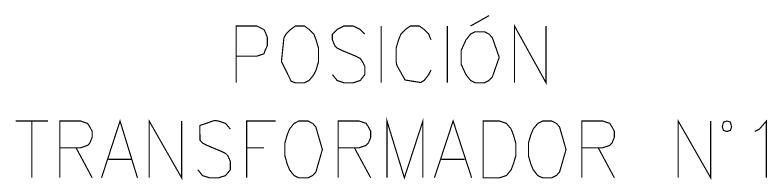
# Model space of a CAD drawing. Header units: millimetres. Extents: x -1355 to 3509, y -1443 to -567.
# Drawn here: x 3005.75 to 3034.94, y -580.55 to -574.14 of the extents above; entities that cross this region are included whole.
import ezdxf

# ---------------------------------------------------------------- set-up
doc = ezdxf.new("R2010")
doc.units = ezdxf.units.MM

msp = doc.modelspace()

# ---------------------------------------------------------------- linework, layer by layer
at = {"color": 0, "const_width": 0.045}
for points in [[(3023.429, -574.57), (3024.148, -574.165)], [(3014.332, -576.775), (3014.332, -574.57), (3015.137, -574.57), (3015.407, -574.705), (3015.456, -574.792), (3015.542, -575.019), (3015.542, -575.332), (3015.456, -575.516), (3015.407, -575.651), (3015.137, -575.738), (3014.332, -575.738)], [(3019.326, -574.884), (3019.148, -574.705), (3018.877, -574.57), (3018.515, -574.57), (3018.25, -574.705), (3018.067, -574.884), (3018.067, -575.111), (3018.159, -575.332), (3018.25, -575.424), (3018.429, -575.516), (3018.969, -575.738), (3019.148, -575.83), (3019.24, -575.965), (3019.326, -576.143), (3019.326, -576.457), (3019.148, -576.684), (3018.877, -576.775), (3018.515, -576.775), (3018.25, -576.684), (3018.067, -576.457)], [(3019.959, -574.57), (3019.959, -576.775)], [(3021.894, -575.111), (3021.807, -574.884), (3021.629, -574.705), (3021.445, -574.57), (3021.088, -574.57), (3020.905, -574.705), (3020.726, -574.884), (3020.634, -575.111), (3020.542, -575.424), (3020.542, -575.965), (3020.569, -576.1), (3020.888, -576.667), (3021.494, -576.765), (3021.629, -576.684), (3021.807, -576.457), (3021.894, -576.278)], [(3022.526, -574.57), (3022.526, -576.775)], [(3025.137, -576.775), (3025.137, -574.57), (3026.359, -576.775), (3026.359, -574.57)], [(3005.769, -578.262), (3007.029, -578.262)], [(3006.402, -578.262), (3006.402, -580.467)], [(3007.483, -580.467), (3007.483, -578.262), (3008.294, -578.262), (3008.564, -578.354), (3008.65, -578.489), (3008.742, -578.667), (3008.742, -578.894), (3008.65, -579.116), (3008.564, -579.208), (3008.294, -579.3), (3007.483, -579.3)], [(3009.105, -580.467), (3009.823, -578.262), (3010.499, -580.467)], [(3010.953, -580.467), (3010.953, -578.262), (3012.213, -580.467), (3012.213, -578.262)], [(3014.105, -578.575), (3013.921, -578.354), (3013.65, -578.262), (3013.494, -578.24), (3012.921, -578.435), (3012.926, -579.003), (3013.023, -579.116), (3013.202, -579.208), (3013.742, -579.435), (3013.921, -579.521), (3014.013, -579.613), (3014.105, -579.835), (3014.105, -580.154), (3013.921, -580.381), (3013.65, -580.467), (3013.294, -580.467), (3013.023, -580.381), (3012.845, -580.154)], [(3014.737, -580.467), (3014.737, -578.262), (3015.861, -578.262)], [(3018.294, -580.467), (3018.294, -578.262), (3019.105, -578.262), (3019.375, -578.354), (3019.467, -578.489), (3019.553, -578.667), (3019.553, -578.894), (3019.467, -579.116), (3019.375, -579.208), (3019.105, -579.3), (3018.294, -579.3)], [(3020.186, -580.467), (3020.186, -578.262), (3020.861, -580.467), (3021.58, -578.262), (3021.58, -580.467)], [(3022.029, -580.467), (3022.753, -578.262), (3023.472, -580.467)], [(3027.753, -580.467), (3027.753, -578.262), (3028.564, -578.262), (3028.834, -578.354), (3028.921, -578.489), (3029.013, -578.667), (3029.013, -578.894), (3028.921, -579.116), (3028.834, -579.208), (3028.564, -579.3), (3027.753, -579.3)], [(3031.492, -580.467), (3031.492, -578.262), (3032.753, -580.467), (3032.753, -578.262)], [(3034.462, -578.667), (3034.644, -578.575), (3034.914, -578.262), (3034.914, -580.467)], [(3008.115, -579.3), (3008.742, -580.467)], [(3014.737, -579.3), (3015.407, -579.3)], [(3018.921, -579.3), (3019.553, -580.467)], [(3028.386, -579.3), (3029.013, -580.467)], [(3009.375, -579.748), (3010.272, -579.748)], [(3022.299, -579.748), (3023.202, -579.748)]]:
    msp.add_lwpolyline(points, dxfattribs=at)
for points in [[(3016.623, -574.57), (3016.445, -574.705), (3016.267, -574.884), (3016.186, -575.024), (3016.088, -575.948), (3016.467, -576.716), (3016.623, -576.775), (3016.986, -576.775), (3017.164, -576.684), (3017.348, -576.457), (3017.434, -576.278), (3017.526, -575.965), (3017.526, -575.424), (3017.434, -575.111), (3017.348, -574.884), (3017.164, -574.705), (3016.986, -574.57), (3016.623, -574.57)], [(3023.607, -574.792), (3023.429, -574.884), (3023.25, -575.111), (3023.067, -575.516), (3023.067, -576.057), (3023.25, -576.457), (3023.429, -576.684), (3023.607, -576.775), (3023.969, -576.775), (3024.148, -576.684), (3024.277, -576.548), (3024.542, -575.786), (3024.277, -575.024), (3024.148, -574.884), (3023.969, -574.792), (3023.607, -574.792)], [(3016.759, -578.262), (3016.58, -578.354), (3016.402, -578.575), (3016.31, -578.803), (3016.223, -579.116), (3016.223, -579.613), (3016.31, -579.927), (3016.402, -580.154), (3016.58, -580.381), (3016.759, -580.467), (3017.121, -580.467), (3017.299, -580.381), (3017.423, -580.251), (3017.677, -579.37), (3017.423, -578.484), (3017.299, -578.354), (3017.121, -578.262), (3016.759, -578.262)], [(3023.921, -580.467), (3023.921, -578.262), (3024.553, -578.262), (3024.823, -578.354), (3025.007, -578.575), (3025.094, -578.803), (3025.186, -579.116), (3025.186, -579.613), (3025.094, -579.927), (3025.007, -580.154), (3024.823, -580.381), (3024.553, -580.467), (3023.921, -580.467)], [(3026.223, -578.262), (3026.04, -578.354), (3025.861, -578.575), (3025.769, -578.803), (3025.677, -579.116), (3025.677, -579.613), (3025.769, -579.927), (3025.861, -580.154), (3026.04, -580.381), (3026.223, -580.467), (3026.58, -580.467), (3026.759, -580.381), (3026.883, -580.251), (3027.137, -579.37), (3026.883, -578.484), (3026.759, -578.354), (3026.58, -578.262), (3026.223, -578.262)], [(3033.562, -578.489), (3033.518, -578.305), (3033.383, -578.262), (3033.248, -578.305), (3033.202, -578.489), (3033.248, -578.624), (3033.383, -578.667), (3033.518, -578.624), (3033.562, -578.489)]]:
    msp.add_lwpolyline(points, close=True, dxfattribs=at)

doc.saveas('drawing.dxf')
